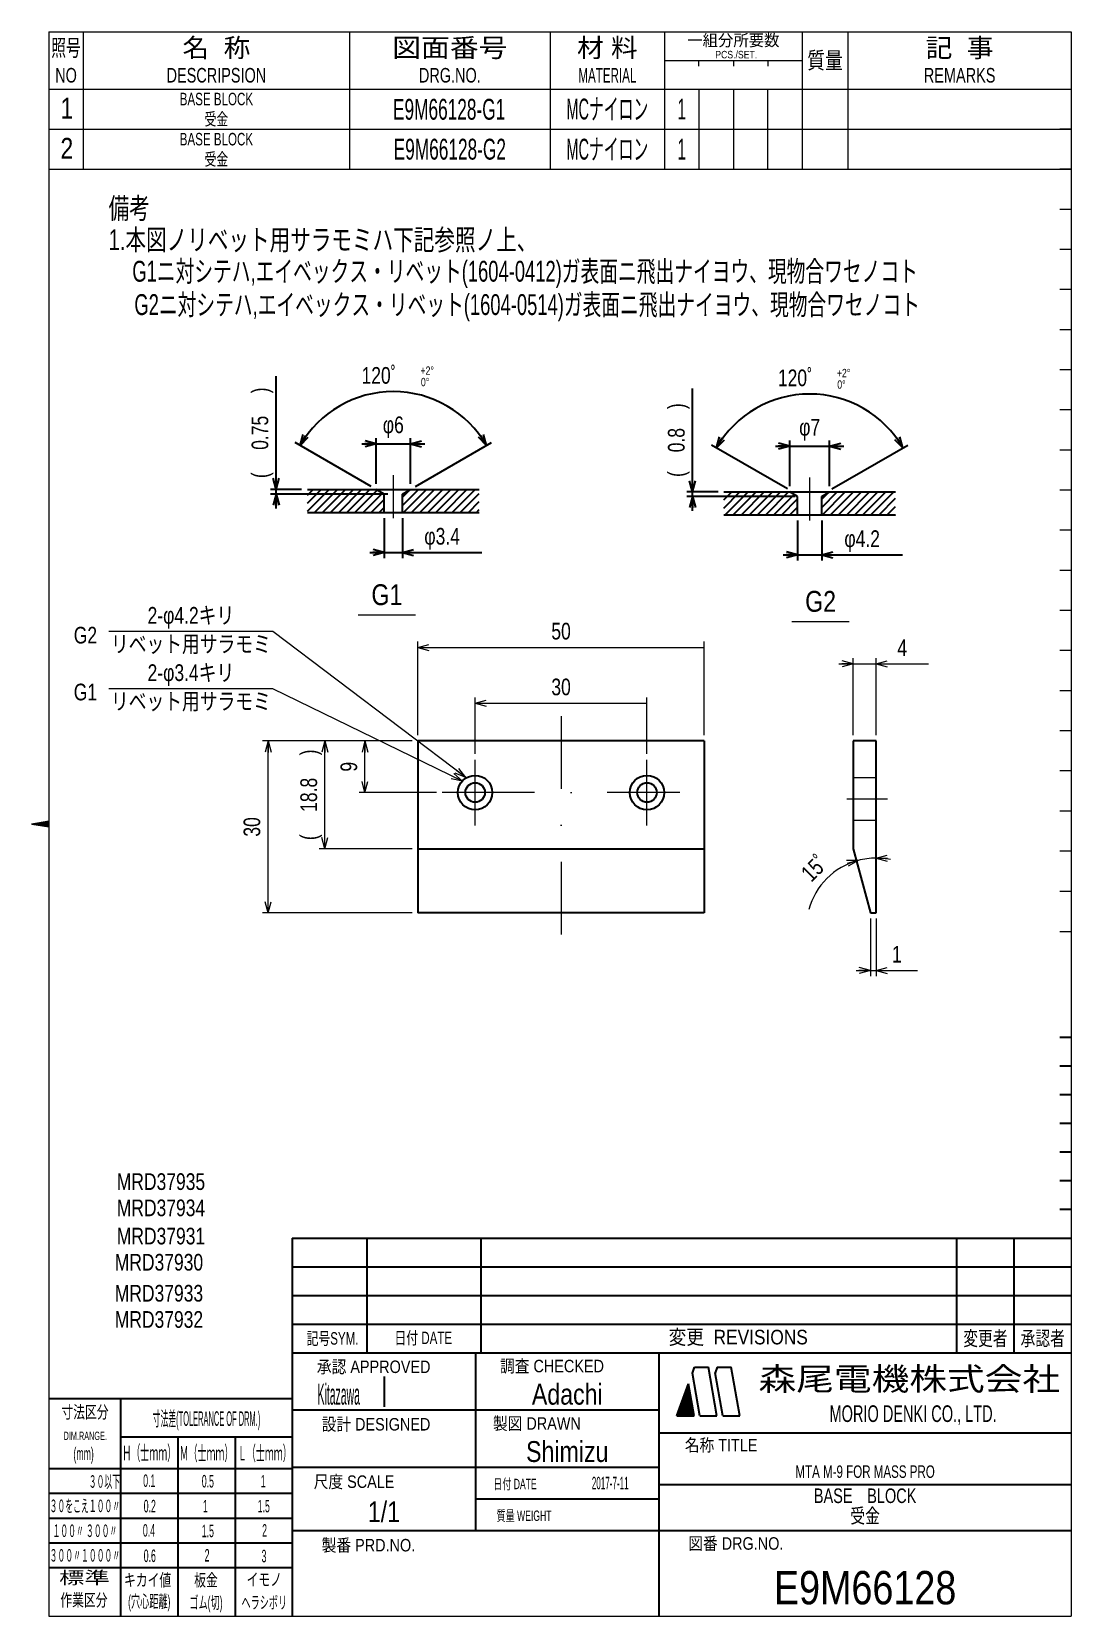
# Model space of a CAD drawing. Header units: millimetres. Extents: x 18 to 199, y 10 to 287.
import ezdxf
from ezdxf.enums import TextEntityAlignment as Align

# ---------------------------------------------------------------- set-up
doc = ezdxf.new("R2010")
doc.units = ezdxf.units.MM
doc.linetypes.add('DASHDOT', pattern=[25.3, 12.7, -6.3, 0, -6.3])
for name, color, linetype in [('Center', 7, 'Continuous'), ('Demension', 7, 'Continuous'), ('GR01_01', 7, 'Continuous'), ('図面枠D8M', 7, 'Continuous'), ('図面枠E9M', 7, 'Continuous'), ('表題、部品表', 7, 'Continuous'), ('表題、部品表_02', 7, 'Continuous'), ('表題、部品表_03', 7, 'Continuous')]:
    doc.layers.add(name, color=color, linetype=linetype)
doc.styles.add('HG丸ｺﾞｼｯｸM-PRO', font='')
doc.styles.get('HG丸ｺﾞｼｯｸM-PRO').set_extended_font_data('HG丸ｺﾞｼｯｸM-PRO')
pattern_1 = [(45, (0, 0), (-0.7071068, 0.7071068), [])]

# ---------------------------------------------------------------- blocks, each defined once
blk = doc.blocks.new('BLKF024')
at = {"layer": '図面枠E9M', "color": 4, "linetype": 'Continuous', "lineweight": 13}
for p, q in [((17.775844, 148.495693), (17.786182, 148.50603)), ((17.897062, 148.47549), (17.955887, 148.534315)), ((18.018281, 148.455287), (18.125593, 148.562599)), ((18.139499, 148.435083), (18.295299, 148.590883)), ((18.260717, 148.41488), (18.465004, 148.619167)), ((18.381936, 148.394677), (18.63471, 148.647452)), ((18.503154, 148.374474), (18.804416, 148.675736)), ((18.624372, 148.354271), (18.974121, 148.70402)), ((18.745591, 148.334068), (19.143827, 148.732304)), ((18.866809, 148.313865), (19.313532, 148.760589)), ((18.988027, 148.293662), (19.483238, 148.788873)), ((19.109245, 148.273459), (19.652944, 148.817157)), ((19.230464, 148.253256), (19.822649, 148.845442)), ((19.351682, 148.233053), (19.992355, 148.873726)), ((19.4729, 148.21285), (20.162061, 148.90201)), ((19.594119, 148.192647), (20.331766, 148.930294)), ((19.715337, 148.172444), (20.501472, 148.958579)), ((19.836555, 148.152241), (20.671177, 148.986863)), ((19.957774, 148.132038), (20.75, 148.924264)), ((20.078992, 148.111835), (20.75, 148.782843)), ((20.20021, 148.091632), (20.75, 148.641421)), ((20.321429, 148.071429), (20.75, 148.5)), ((20.442647, 148.051226), (20.75, 148.358579)), ((20.563865, 148.031022), (20.75, 148.217157)), ((20.685083, 148.010819), (20.75, 148.075736))]:
    blk.add_line(p, q, dxfattribs=at)
blk = doc.blocks.new('BLKF025')
at = {"layer": '図面枠E9M', "color": 3, "linetype": 'Continuous', "lineweight": 35}
for p, q in [((131.756831, 48.999879), (132.5833, 49.826349)), ((131.83776, 49.22223), (132.562102, 49.946572)), ((131.918689, 49.44458), (132.540903, 50.066794)), ((131.999617, 49.66693), (132.519705, 50.187017)), ((132.080546, 49.88928), (132.498506, 50.30724)), ((132.161475, 50.111631), (132.477307, 50.427463)), ((132.242404, 50.333981), (132.456109, 50.547686)), ((132.323333, 50.556331), (132.43491, 50.667909)), ((132.404262, 50.778681), (132.413712, 50.788131)), ((130.407871, 45.246757), (132.943675, 47.782561)), ((130.461969, 45.442276), (132.922477, 47.902784)), ((130.542898, 45.664626), (132.901278, 48.023006)), ((130.549292, 45.246757), (132.964874, 47.662338)), ((130.623827, 45.886976), (132.88008, 48.143229)), ((130.690714, 45.246757), (132.986072, 47.542115)), ((130.704756, 46.109327), (132.858881, 48.263452)), ((130.785684, 46.331677), (132.837682, 48.383675)), ((130.832135, 45.246757), (133.007271, 47.421892)), ((130.866613, 46.554027), (132.816484, 48.503898)), ((130.947542, 46.776377), (132.795285, 48.624121)), ((130.973556, 45.246757), (133.028469, 47.301669)), ((131.028471, 46.998727), (132.774087, 48.744343)), ((131.1094, 47.221078), (132.752888, 48.864566)), ((131.114978, 45.246757), (133.049668, 47.181447)), ((131.190329, 47.443428), (132.73169, 48.984789)), ((131.256399, 45.246757), (133.070866, 47.061224)), ((131.271258, 47.665778), (132.710491, 49.105012)), ((131.352186, 47.888128), (132.689293, 49.225235)), ((131.433115, 48.110479), (132.668094, 49.345457)), ((131.514044, 48.332829), (132.646896, 49.46568)), ((131.594973, 48.555179), (132.625697, 49.585903)), ((131.675902, 48.777529), (132.604499, 49.706126)), ((131.397821, 45.246757), (133.092065, 46.941001)), ((131.539242, 45.246757), (133.113263, 46.820778)), ((131.680663, 45.246757), (133.134462, 46.700555)), ((131.822085, 45.246757), (133.15566, 46.580332)), ((131.963506, 45.246757), (133.176859, 46.46011)), ((132.104927, 45.246757), (133.198057, 46.339887)), ((132.246349, 45.246757), (133.219256, 46.219664)), ((132.38777, 45.246757), (133.240455, 46.099441)), ((132.529191, 45.246757), (133.261653, 45.979218)), ((132.670613, 45.246757), (133.282852, 45.858995)), ((132.812034, 45.246757), (133.30405, 45.738773)), ((132.953455, 45.246757), (133.325249, 45.61855)), ((133.094877, 45.246757), (133.346447, 45.498327)), ((133.236298, 45.246757), (133.367646, 45.378104)), ((133.37772, 45.246757), (133.388844, 45.257881))]:
    blk.add_line(p, q, dxfattribs=at)
blk = doc.blocks.new('BLKF023')
at = {"layer": '図面枠E9M', "color": 2, "linetype": 'Continuous', "lineweight": 25}
for p, q in [((20.75, 286.75), (20.75, 10.25)), ((20.75, 286.75), (199.25, 286.75)), ((199.25, 286.75), (199.25, 10.25)), ((20.75, 10.25), (199.25, 10.25))]:
    blk.add_line(p, q, dxfattribs=at)
at = {"layer": '図面枠E9M', "color": 4, "linetype": 'Continuous', "lineweight": 13}
for p, q in [((199.25, 269.75), (197.25, 269.75)), ((199.25, 262.75), (197.25, 262.75)), ((199.25, 255.75), (197.25, 255.75)), ((199.25, 248.75), (197.25, 248.75)), ((199.25, 241.75), (197.25, 241.75)), ((199.25, 234.75), (197.25, 234.75)), ((199.25, 227.75), (197.25, 227.75)), ((199.25, 220.75), (197.25, 220.75)), ((199.25, 213.75), (197.25, 213.75)), ((199.25, 206.75), (197.25, 206.75)), ((199.25, 199.75), (197.25, 199.75)), ((199.25, 192.75), (197.25, 192.75)), ((199.25, 185.75), (197.25, 185.75)), ((199.25, 178.75), (197.25, 178.75)), ((199.25, 171.75), (197.25, 171.75)), ((199.25, 164.75), (197.25, 164.75)), ((199.25, 157.75), (197.25, 157.75)), ((199.25, 150.75), (197.25, 150.75)), ((20.75, 149), (17.75, 148.5)), ((17.75, 148.5), (20.75, 148)), ((199.25, 143.75), (197.25, 143.75)), ((199.25, 136.75), (197.25, 136.75)), ((197.25, 129.75), (199.25, 129.75))]:
    blk.add_line(p, q, dxfattribs=at)
at = {"layer": '図面枠E9M', "color": 3, "linetype": 'Continuous', "lineweight": 35}
for p, q in [((199.25, 111.25), (197.25, 111.25)), ((199.25, 106.25), (197.25, 106.25)), ((199.25, 101.25), (197.25, 101.25)), ((199.25, 96.25), (197.25, 96.25)), ((199.25, 91.25), (197.25, 91.25)), ((199.25, 86.25), (197.25, 86.25)), ((199.25, 81.25), (197.25, 81.25)), ((63.25, 76.25), (199.25, 76.25)), ((63.25, 76.25), (63.25, 10.25)), ((76.25, 76.25), (76.25, 56.25)), ((96.25, 56.25), (96.25, 76.25)), ((179.25, 56.25), (179.25, 76.25)), ((189.25, 56.25), (189.25, 76.25)), ((63.25, 71.25), (199.25, 71.25)), ((63.25, 66.25), (199.25, 66.25)), ((63.25, 61.25), (199.25, 61.25)), ((63.25, 56.25), (199.25, 56.25)), ((95.25, 56.25), (95.25, 25.25)), ((127.25, 56.25), (127.25, 10.25)), ((133.09, 52.65), (133.48, 53.75)), ((134.39, 45.25), (133.09, 52.65)), ((133.48, 53.75), (135.89, 53.75)), ((137.39, 45.25), (135.89, 53.75)), ((137.43, 53.75), (137.07, 52.76)), ((138.39, 45.25), (137.07, 52.76)), ((137.43, 53.75), (139.89, 53.75)), ((141.39, 45.25), (139.89, 53.75)), ((79.27, 52.11), (79.27, 46.8)), ((130.39, 45.25), (132.41, 50.8)), ((133.39, 45.25), (132.41, 50.8)), ((20.75, 48.25), (63.25, 48.25)), ((33.25, 48.25), (33.25, 10.25)), ((63.25, 46.25), (127.25, 46.25)), ((130.39, 45.25), (133.39, 45.25)), ((134.39, 45.25), (137.39, 45.25)), ((138.39, 45.25), (141.39, 45.25)), ((33.25, 41.55), (63.25, 41.55)), ((43.25, 41.55), (43.25, 10.25)), ((53.25, 41.55), (53.25, 10.25)), ((127.25, 42.25), (199.25, 42.25)), ((20.75, 36.05), (63.25, 36.05)), ((63.25, 36.25), (127.25, 36.25)), ((127.25, 33.25), (199.25, 33.25)), ((20.75, 31.73), (63.25, 31.73)), ((95.25, 30.75), (127.25, 30.75)), ((20.75, 27.4), (63.25, 27.4)), ((63.25, 25.25), (199.25, 25.25)), ((20.75, 23.08), (63.25, 23.08)), ((20.75, 18.75), (63.25, 18.75))]:
    blk.add_line(p, q, dxfattribs=at)
at = {"layer": '図面枠E9M', "color": 4, "linetype": 'Continuous', "lineweight": 13}
blk.add_blockref('BLKF024', (0, 0), dxfattribs=at)
at = {"layer": '図面枠E9M', "color": 3, "linetype": 'Continuous', "lineweight": 35}
blk.add_blockref('BLKF025', (0, 0), dxfattribs=at)
at = {"layer": '図面枠E9M', "color": 4, "linetype": 'Continuous', "lineweight": 13, "style": 'HG丸ｺﾞｼｯｸM-PRO'}
for s, height, width, p in [('記号SYM.', 2.182, 0.69227, (70.28, 58.74)), ('日付 DATE', 2.182, 0.692507, (86.12, 58.83)), ('変更  REVISIONS', 2.5455, 0.887352, (141.1, 58.97)), ('変更者', 2.545, 0.741121, (184.25, 58.75)), ('承認者', 2.545, 0.741121, (194.25, 58.75)), ('調査 CHECKED', 2.182, 0.863174, (108.59, 53.92)), ('承認 APPROVED', 2.1818, 0.863151, (77.46, 53.79)), ('寸法差(TOLERANCE OF DRM.)', 2.5455, 0.382528, (48.27, 44.75)), ('設計 DESIGNED', 2.1818, 0.862613, (77.86, 43.76)), ('製図 DRAWN', 2.182, 0.863099, (105.95, 43.9)), ('DIM.RANGE.', 1.455, 0.522543, (27.1, 41.74)), ('名称 TITLE', 2.182, 0.862489, (138.11, 40.12)), ('Ｈ（士ｍｍ）', 2.545, 0.439786, (38.28, 38.76)), ('Ｍ（士ｍｍ）', 2.545, 0.439786, (48.27, 38.71)), ('Ｌ（士ｍｍ）', 2.545, 0.439786, (58.45, 38.71)), ('３０以下', 2.182, 0.44793, (30.45, 33.77)), ('0.1', 2.182, 0.522424, (38.28, 33.92)), ('0.5', 2.182, 0.522424, (48.51, 33.82)), ('1', 2.18, 0.521199, (58.17, 33.82)), ('尺度 SCALE', 2.182, 0.862581, (74.03, 33.74)), ('日付 DATE', 1.818, 0.618255, (102.13, 33.34)), ('３０をこえ１００〃', 2.182, 0.44793, (27.04, 29.52)), ('0.2', 2.182, 0.522424, (38.37, 29.48)), ('1', 2.18, 0.521199, (48.08, 29.48)), ('1.5', 2.182, 0.522424, (58.27, 29.48)), ('質量 WEIGHT', 1.818, 0.618812, (103.71, 27.8)), ('１００〃 ３００〃', 2.182, 0.448161, (27.04, 25.18)), ('0.4', 2.182, 0.522424, (38.23, 25.24)), ('1.5', 2.182, 0.522424, (48.51, 25.15)), ('2', 2.18, 0.521199, (58.41, 25.24)), ('製番 PRD.NO.', 2.182, 0.863299, (76.54, 22.66)), ('図番 DRG.NO.', 2.182, 0.863083, (140.68, 22.96)), ('３００〃１０００〃', 2.182, 0.44793, (27.04, 20.89)), ('0.6', 2.182, 0.522424, (38.37, 20.81)), ('2', 2.18, 0.521199, (48.37, 20.9)), ('3', 2.18, 0.521199, (58.31, 20.76)), ('キカイ値', 2.182, 0.692256, (37.99, 16.58)), ('板金', 2.182, 0.692256, (48.18, 16.58)), ('イモノ', 2.182, 0.692256, (58.36, 16.67))]:
    blk.add_text(s, height=height, dxfattribs=dict(at, width=width)).set_placement(p, align=Align.MIDDLE_CENTER)
at = {"layer": '図面枠E9M', "color": 2, "linetype": 'Continuous', "lineweight": 25, "style": 'HG丸ｺﾞｼｯｸM-PRO', "width": 1.206081}
blk.add_text('森尾電機株式会社', height=4, dxfattribs=at).set_placement((170.97, 51.68), align=Align.MIDDLE_CENTER)
at = {"layer": '図面枠E9M', "color": 4, "linetype": 'Continuous', "lineweight": 13, "style": 'HG丸ｺﾞｼｯｸM-PRO'}
for s, width, p in [('寸法区分', 0.692256, (27.06, 44.15)), ('(mm)', 0.521312, (26.82, 36.89)), ('標準', 1.489301, (26.96, 15.25)), ('作業区分', 0.692256, (26.87, 11.35)), ('(穴心距離)', 0.521231, (38.28, 11.11)), ('ゴム(切)', 0.521232, (48.18, 10.92)), ('ヘラシボリ', 0.521228, (58.36, 10.92))]:
    blk.add_text(s, height=2.182, dxfattribs=dict(at, width=width)).set_placement(p, align=Align.BOTTOM_CENTER)
at = {"layer": '図面枠E9M', "color": 3, "linetype": 'Continuous', "lineweight": 35, "style": 'HG丸ｺﾞｼｯｸM-PRO', "width": 0.652197}
blk.add_text('MORIO DENKI CO., LTD.', height=2.9091, dxfattribs=at).set_placement((171.63, 45.61), align=Align.MIDDLE_CENTER)
blk = doc.blocks.new('FXTIP_ARROW_S')
at = {"color": 0, "linetype": 'Continuous', "lineweight": -2}
for q in [(-1, 0), (-0.97, 0.26), (-0.97, -0.26)]:
    blk.add_line((0, 0), q, dxfattribs=at)
blk = doc.blocks.new('FXTIP_ARROW_E')
at = {"color": 0, "linetype": 'Continuous', "lineweight": -2}
for q in [(-1, 0), (-0.97, 0.26), (-0.97, -0.26)]:
    blk.add_line((0, 0), q, dxfattribs=at)
blk = doc.blocks.new('BLKF026')
at = {"layer": 'GR01_01', "color": 4, "linetype": 'Continuous', "lineweight": 13}
for p, q in [((20.75, 286.75), (20.75, 276.75)), ((20.75, 286.75), (199.25, 286.75)), ((26.75, 286.75), (26.75, 276.75)), ((73.25, 286.75), (73.25, 276.75)), ((108.25, 286.75), (108.25, 276.75)), ((128.25, 286.75), (128.25, 276.75)), ((152.25, 286.75), (152.25, 276.75)), ((160.25, 286.75), (160.25, 276.75)), ((199.25, 286.75), (199.25, 276.75)), ((128.25, 281.75), (152.25, 281.75)), ((134.25, 280.75), (134.25, 281.75)), ((140.25, 281.75), (140.25, 280.75)), ((146.25, 281.75), (146.25, 280.75)), ((20.75, 276.75), (199.25, 276.75))]:
    blk.add_line(p, q, dxfattribs=at)
at = {"layer": 'GR01_01', "color": 3, "linetype": 'Continuous', "lineweight": 35, "style": 'HG丸ｺﾞｼｯｸM-PRO'}
for s, height, width, p in [('照号', 2.909, 0.651535, (23.75, 283.95)), ('名  称', 3.273, 1.042426, (50, 283.95)), ('図面番号', 3.273, 1.127518, (90.75, 283.95)), ('材 料', 3.273, 1.042439, (118.25, 283.95)), ('一組分所要数', 2.036, 0.966638, (140.25, 285.25)), ('記  事', 3.273, 1.042426, (179.75, 283.95)), ('PCS./SET.', 1.309, 0.862935, (140.75, 282.75)), ('質量', 2.909, 0.781842, (156.25, 281.75)), ('NO', 2.545, 0.740841, (23.75, 279.15)), ('DESCRIPSION', 2.5455, 0.74158, (50, 279.15)), ('DRG.NO.', 2.545, 0.741189, (90.75, 279.15)), ('MATERIAL', 2.545, 0.594756, (118.25, 279.15)), ('REMARKS', 2.545, 0.742803, (179.75, 279.15))]:
    blk.add_text(s, height=height, dxfattribs=dict(at, width=width)).set_placement(p, align=Align.MIDDLE_CENTER)
blk = doc.blocks.new('BLKF027')
at = {"layer": '表題、部品表_02', "color": 4, "linetype": 'Continuous', "lineweight": 13}
for p, q in [((20.75, 276.75), (20.75, 269.75)), ((20.75, 276.75), (199.25, 276.75)), ((26.75, 276.75), (26.75, 269.75)), ((73.25, 276.75), (73.25, 269.75)), ((108.25, 276.75), (108.25, 269.75)), ((128.25, 276.75), (128.25, 269.75)), ((134.25, 276.75), (134.25, 269.75)), ((140.25, 276.75), (140.25, 269.75)), ((146.25, 269.75), (146.25, 276.75)), ((152.25, 276.75), (152.25, 269.75)), ((160.25, 276.75), (160.25, 269.75)), ((199.25, 276.75), (199.25, 269.75)), ((20.75, 269.75), (199.25, 269.75))]:
    blk.add_line(p, q, dxfattribs=at)
blk = doc.blocks.new('BLKF029')
at = {"layer": '表題、部品表_02', "color": 4, "linetype": 'Continuous', "lineweight": 13}
for p, q in [((20.75, 269.75), (20.75, 262.75)), ((20.75, 269.75), (199.25, 269.75)), ((26.75, 269.75), (26.75, 262.75)), ((73.25, 269.75), (73.25, 262.75)), ((108.25, 269.75), (108.25, 262.75)), ((128.25, 269.75), (128.25, 262.75)), ((134.25, 269.75), (134.25, 262.75)), ((140.25, 269.75), (140.25, 262.75)), ((146.25, 262.75), (146.25, 269.75)), ((152.25, 269.75), (152.25, 262.75)), ((160.25, 269.75), (160.25, 262.75)), ((199.25, 269.75), (199.25, 262.75)), ((20.75, 262.75), (199.25, 262.75))]:
    blk.add_line(p, q, dxfattribs=at)

msp = doc.modelspace()

# ---------------------------------------------------------------- hatches: boundary and pattern name
at = {"layer": 'GR01_01', "linetype": 'Continuous', "lineweight": 35}
h = msp.add_hatch(dxfattribs=at)
h.set_pattern_fill('_USER', color=3, angle=45, style=0, pattern_type=0)
h.set_pattern_definition(pattern_1)
h.paths.add_polyline_path([(65.88, 206.88), (77.9, 206.88), (79.28, 206.08), (79.28, 202.88), (65.88, 202.88)], flags=0)
h.paths.add_polyline_path([(95.88, 206.88), (83.87, 206.88), (82.48, 206.08), (82.48, 202.88), (95.88, 202.88)], flags=0)
h = msp.add_hatch(dxfattribs=at)
h.set_pattern_fill('_USER', color=3, angle=45, style=0, pattern_type=0)
h.set_pattern_definition(pattern_1)
h.paths.add_polyline_path([(138.57, 206.46), (150.09, 206.46), (151.47, 205.66), (151.47, 202.46), (138.57, 202.46)], flags=0)
h.paths.add_polyline_path([(168.57, 206.46), (157.06, 206.46), (155.67, 205.66), (155.67, 202.46), (168.57, 202.46)], flags=0)

# ---------------------------------------------------------------- linework, layer by layer
at = {"layer": 'Center', "color": 2, "linetype": 'DASHDOT', "lineweight": 13}
for p, q in [((110.17, 167.31), (110.17, 128.44)), ((95.17, 148.25), (95.17, 159.72)), ((125.17, 148.25), (125.17, 159.72)), ((161.17, 156.63), (165.17, 156.63)), ((100.91, 153.99), (89.44, 153.99)), ((130.91, 153.99), (100.91, 153.99)), ((160.04, 152.89), (167.16, 152.89)), ((161.17, 149.16), (165.17, 149.16))]:
    msp.add_line(p, q, dxfattribs=at)
at = {"layer": 'Demension', "color": 7, "linetype": 'Continuous', "lineweight": 13}
for p, q in [((59.87, 182.08), (31.23, 182.08)), ((93.56, 156.59), (59.87, 182.08)), ((59.87, 172.08), (31.23, 172.08)), ((92.95, 156), (59.87, 172.08))]:
    msp.add_line(p, q, dxfattribs=at)
at = {"layer": 'Demension', "color": 2, "linetype": 'Continuous', "lineweight": 13}
for p, q in [((85.17, 163.99), (85.17, 180.32)), ((135.17, 163.99), (135.17, 180.32)), ((85.17, 179.32), (135.17, 179.32)), ((161.17, 163.99), (161.17, 177.43)), ((165.17, 163.99), (165.17, 177.43)), ((158.67, 176.43), (161.17, 176.43)), ((161.17, 176.43), (165.17, 176.43)), ((165.17, 176.43), (174.29, 176.43)), ((95.17, 160.72), (95.17, 170.59)), ((95.17, 169.59), (125.17, 169.59)), ((125.17, 160.72), (125.17, 170.59)), ((84.17, 162.99), (58.02, 162.99)), ((59.02, 132.99), (59.02, 162.99)), ((84.17, 162.99), (67.94, 162.99)), ((68.94, 144.18), (68.94, 162.99)), ((84.17, 162.99), (74.94, 162.99)), ((75.94, 153.99), (75.94, 162.99)), ((88.44, 153.99), (74.94, 153.99)), ((84.17, 144.18), (67.94, 144.18)), ((84.17, 132.99), (58.02, 132.99)), ((164.17, 131.99), (164.17, 121.95)), ((165.17, 131.99), (165.17, 121.95)), ((161.67, 122.95), (164.17, 122.95)), ((164.17, 122.95), (165.17, 122.95)), ((165.17, 122.95), (172.4, 122.95))]:
    msp.add_line(p, q, dxfattribs=at)
for start, end in [(105, 164.7227), (90, 105), (78.161, 90)]:
    msp.add_arc((165.17, 130.35), 12.19, start, end, dxfattribs=at)
at = {"layer": 'GR01_01', "color": 3, "linetype": 'Continuous', "lineweight": 35}
for p, q in [((60.42, 206.88), (60.42, 226.64)), ((133.11, 206.46), (133.11, 224.51)), ((77.9, 207.88), (77.9, 215.83)), ((83.87, 207.88), (83.87, 215.83)), ((77.03, 207.38), (63.75, 215.05)), ((75.4, 214.83), (77.9, 214.83)), ((77.9, 214.83), (83.87, 214.83)), ((83.87, 214.83), (86.37, 214.83)), ((84.73, 207.38), (98.02, 215.05)), ((149.72, 206.96), (136.44, 214.63)), ((147.59, 214.41), (150.09, 214.41)), ((150.09, 207.46), (150.09, 215.41)), ((150.09, 214.41), (157.06, 214.41)), ((157.06, 207.46), (157.06, 215.41)), ((157.06, 214.41), (159.56, 214.41)), ((157.42, 206.96), (170.71, 214.63)), ((64.88, 206.88), (59.42, 206.88)), ((79.93, 206.08), (59.42, 206.08)), ((60.42, 206.08), (60.42, 206.88)), ((60.42, 203.58), (60.42, 206.08)), ((65.88, 206.88), (95.88, 206.88)), ((79.28, 206.08), (77.9, 206.88)), ((79.28, 202.88), (79.28, 206.08)), ((82.48, 206.08), (83.87, 206.88)), ((82.48, 202.88), (82.48, 206.08)), ((137.57, 206.46), (132.11, 206.46)), ((151.02, 205.66), (132.11, 205.66)), ((133.11, 205.66), (133.11, 206.46)), ((133.11, 203.16), (133.11, 205.66)), ((138.57, 206.46), (168.57, 206.46)), ((151.47, 205.66), (150.09, 206.46)), ((151.47, 202.46), (151.47, 205.66)), ((155.67, 205.66), (157.06, 206.46)), ((155.67, 202.46), (155.67, 205.66)), ((65.88, 202.88), (95.88, 202.88)), ((79.28, 201.88), (79.28, 194.88)), ((82.48, 201.88), (82.48, 194.88)), ((138.57, 202.46), (168.57, 202.46)), ((151.47, 201.46), (151.47, 194.46)), ((155.67, 201.46), (155.67, 194.46)), ((76.78, 195.88), (79.28, 195.88)), ((79.28, 195.88), (82.48, 195.88)), ((82.48, 195.88), (96.32, 195.88)), ((148.97, 195.46), (151.47, 195.46)), ((151.47, 195.46), (155.67, 195.46)), ((155.67, 195.46), (169.8, 195.46)), ((85.17, 162.99), (85.17, 132.99)), ((135.17, 162.99), (85.17, 162.99)), ((135.17, 162.99), (135.17, 132.99)), ((135.17, 162.99), (135.17, 133.99)), ((165.17, 162.99), (161.17, 162.99)), ((161.17, 162.99), (161.17, 144.18)), ((165.17, 132.99), (165.17, 162.99)), ((85.17, 144.18), (135.17, 144.18)), ((161.17, 144.18), (164.17, 132.99)), ((135.17, 132.99), (85.17, 132.99)), ((164.17, 132.99), (165.17, 132.99))]:
    msp.add_line(p, q, dxfattribs=at)
at = {"layer": 'GR01_01', "color": 4, "linetype": 'DASHDOT', "lineweight": 13}
for p, q in [((80.88, 209.38), (80.88, 201.88)), ((153.57, 208.96), (153.57, 201.46))]:
    msp.add_line(p, q, dxfattribs=at)
at = {"layer": 'GR01_01', "color": 2, "linetype": 'Continuous', "lineweight": 13}
for p, q in [((74.76, 185.01), (84.76, 185.01)), ((150.48, 183.85), (160.48, 183.85))]:
    msp.add_line(p, q, dxfattribs=at)
at = {"layer": 'GR01_01', "color": 3, "linetype": 'Continuous', "lineweight": 35}
for centre, radius in [((95.17, 153.99), 3), ((95.17, 153.99), 1.7), ((125.17, 153.99), 3), ((125.17, 153.99), 1.7)]:
    msp.add_circle(centre, radius, dxfattribs=at)
for centre in [(80.88, 205.16), (153.57, 204.74)]:
    msp.add_arc(centre, 18.79, 30, 150, dxfattribs=at)

# ---------------------------------------------------------------- block references
at = {"layer": 'Demension', "color": 2, "linetype": 'Continuous', "lineweight": 13, "xscale": 2, "yscale": 2}
for name, p, rotation in [('FXTIP_ARROW_S', (85.17, 179.32), 180), ('FXTIP_ARROW_E', (161.17, 176.43), 360), ('FXTIP_ARROW_S', (165.17, 176.43), 180), ('FXTIP_ARROW_S', (95.17, 169.59), 180), ('FXTIP_ARROW_E', (59.02, 162.99), 90), ('FXTIP_ARROW_E', (68.94, 162.99), 90), ('FXTIP_ARROW_E', (75.94, 162.99), 90), ('FXTIP_ARROW_S', (75.94, 153.99), 270), ('FXTIP_ARROW_S', (68.94, 144.18), 270), ('FXTIP_ARROW_E', (162.02, 142.12), 14.99999999999968), ('FXTIP_ARROW_S', (165.17, 142.53), 180), ('FXTIP_ARROW_S', (59.02, 132.99), 270), ('FXTIP_ARROW_E', (164.17, 122.95), 360), ('FXTIP_ARROW_S', (165.17, 122.95), 180)]:
    msp.add_blockref(name, p, dxfattribs=dict(at, rotation=rotation))
at = {"layer": 'Demension', "color": 7, "linetype": 'Continuous', "lineweight": 13, "xscale": 2, "yscale": 2}
for p, rotation in [((93.56, 156.59), 322.8832653677114), ((92.95, 156), 334.0701853258212)]:
    msp.add_blockref('FXTIP_ARROW_S', p, dxfattribs=dict(at, rotation=rotation))
at = {"layer": 'GR01_01', "color": 4, "linetype": 'Continuous', "lineweight": 13}
msp.add_blockref('BLKF026', (0, 0), dxfattribs=at)
at = {"layer": 'GR01_01', "color": 3, "linetype": 'Continuous', "lineweight": 35, "xscale": 2, "yscale": 2}
for name, p, rotation in [('FXTIP_ARROW_S', (64.61, 214.55), 239.9999999999996), ('FXTIP_ARROW_E', (97.15, 214.55), 300.0000000000052), ('FXTIP_ARROW_S', (137.3, 214.13), 239.9999999999996), ('FXTIP_ARROW_E', (169.84, 214.13), 300.0000000000052), ('FXTIP_ARROW_E', (77.9, 214.83), 360), ('FXTIP_ARROW_S', (83.87, 214.83), 180), ('FXTIP_ARROW_E', (150.09, 214.41), 360), ('FXTIP_ARROW_S', (157.06, 214.41), 180), ('FXTIP_ARROW_S', (60.42, 206.88), 270), ('FXTIP_ARROW_S', (133.11, 206.46), 270), ('FXTIP_ARROW_E', (60.42, 206.08), 90), ('FXTIP_ARROW_E', (133.11, 205.66), 90), ('FXTIP_ARROW_E', (79.28, 195.88), 360), ('FXTIP_ARROW_S', (82.48, 195.88), 180), ('FXTIP_ARROW_E', (151.47, 195.46), 360), ('FXTIP_ARROW_S', (155.67, 195.46), 180)]:
    msp.add_blockref(name, p, dxfattribs=dict(at, rotation=rotation))
at = {"layer": '図面枠E9M', "color": 4, "linetype": 'Continuous', "lineweight": 13}
msp.add_blockref('BLKF023', (0, 0), dxfattribs=at)
at = {"layer": '表題、部品表_02', "color": 4, "linetype": 'Continuous', "lineweight": 13}
for name in ['BLKF027', 'BLKF029']:
    msp.add_blockref(name, (0, 0), dxfattribs=at)

# ---------------------------------------------------------------- texts
at = {"layer": 'Demension', "color": 7, "linetype": 'Continuous', "lineweight": 13, "style": 'HG丸ｺﾞｼｯｸM-PRO'}
for s, width, p in [('2-φ4.2キリ', 0.782984, (45.55, 182.58)), ('リベット用サラモミ', 0.781842, (45.55, 177.58)), ('2-φ3.4キリ', 0.782984, (45.55, 172.58)), ('リベット用サラモミ', 0.781842, (45.55, 167.58))]:
    msp.add_text(s, height=2.909, dxfattribs=dict(at, width=width)).set_placement(p, align=Align.BOTTOM_CENTER)
at = {"layer": 'Demension', "color": 2, "linetype": 'Continuous', "lineweight": 13, "style": 'HG丸ｺﾞｼｯｸM-PRO'}
for s, height, rotation, width, p in [('50', 2.909, 0, 0.784542, (110.17, 179.82)), ('30', 2.909, 0, 0.784542, (110.17, 170.09)), (')', 2.91, 90, 0.781868, (68.44, 160.99)), ('9', 2.91, 90, 0.784542, (75.44, 158.49)), ('18.8', 2.909, 90, 0.784749, (68.44, 153.59)), ('30', 2.909, 90, 0.784542, (58.52, 147.99)), ('(', 2.91, 90, 0.781868, (68.44, 146.19)), ('15ﾟ', 2.909, 44.8614, 0.783712, (156.23, 139.34))]:
    msp.add_text(s, height=height, rotation=rotation, dxfattribs=dict(at, width=width)).set_placement(p, align=Align.BOTTOM_CENTER)
at = {"layer": 'Demension', "color": 2, "linetype": 'Continuous', "lineweight": 13, "style": 'HG丸ｺﾞｼｯｸM-PRO', "width": 0.784542}
for s, p in [('4', (169.73, 176.93)), ('1', (168.79, 123.45))]:
    msp.add_text(s, height=2.91, dxfattribs=at).set_placement(p, align=Align.BOTTOM_CENTER)
at = {"layer": 'GR01_01', "color": 3, "linetype": 'Continuous', "lineweight": 35, "style": 'HG丸ｺﾞｼｯｸM-PRO'}
for s, height, width, p in [('1', 3.64, 0.576062, (131.25, 273.25)), ('1', 3.64, 0.576062, (131.25, 266.25)), ('G1', 3.636, 0.830501, (79.76, 188.51)), ('G2', 3.636, 0.830501, (155.48, 187.35)), ('G2', 2.909, 0.783931, (27.13, 181.45)), ('G1', 2.909, 0.783931, (27.13, 171.53))]:
    msp.add_text(s, height=height, dxfattribs=dict(at, width=width)).set_placement(p, align=Align.MIDDLE_CENTER)
for s, height, width, p in [('備考', 3.636, 0.724833, (31.18, 255.95)), ('1.本図ノリベット用サラモミハ下記参照ノ上、', 3.6364, 0.724841, (31.18, 250.45)), ('G1ニ対シテハ,エイベックス・リベット(1604-0412)ガ表面ニ飛出ナイヨウ、現物合ワセノコト', 3.6364, 0.659501, (35.32, 244.95)), ('G2ニ対シテハ,エイベックス・リベット(1604-0514)ガ表面ニ飛出ナイヨウ、現物合ワセノコト', 3.6364, 0.659501, (35.68, 239.13))]:
    msp.add_text(s, height=height, dxfattribs=dict(at, width=width)).set_placement(p, align=Align.MIDDLE_LEFT)
for s, height, rotation, width, p in [('120ﾟ', 2.909, 0, 0.783938, (78.66, 224.45)), ('+2°', 1.455, 0, 0.782604, (86.8, 226.45)), ('120ﾟ', 2.909, 0, 0.783938, (151.35, 224.02)), ('+2°', 1.455, 0, 0.782604, (159.49, 226.02)), (')', 2.91, 90, 0.781868, (59.92, 224.16)), ('0°', 1.455, 0, 0.782992, (86.43, 224.45)), ('0°', 1.455, 0, 0.782992, (159.12, 224.02)), (')', 2.91, 90, 0.781868, (132.61, 221.4)), ('0.75', 2.909, 90, 0.784749, (59.92, 216.76)), ('φ6', 2.909, 0, 0.782992, (80.88, 215.83)), ('φ7', 2.909, 0, 0.782992, (153.57, 215.41)), ('0.8', 2.909, 90, 0.784839, (132.61, 215.48)), ('(', 2.91, 90, 0.781868, (59.92, 209.36)), ('(', 2.91, 90, 0.781868, (132.61, 209.56))]:
    msp.add_text(s, height=height, rotation=rotation, dxfattribs=dict(at, width=width)).set_placement(p, align=Align.BOTTOM_CENTER)
at = {"layer": 'GR01_01', "color": 3, "linetype": 'Continuous', "lineweight": 35, "style": 'HG丸ｺﾞｼｯｸM-PRO', "width": 0.783726}
for s, p in [('φ3.4', (89.4, 196.38)), ('φ4.2', (162.73, 195.96))]:
    msp.add_text(s, height=2.909, dxfattribs=at).set_placement(p, align=Align.BOTTOM_CENTER)
at = {"layer": '図面枠D8M', "color": 3, "linetype": 'Continuous', "lineweight": 35, "style": 'HG丸ｺﾞｼｯｸM-PRO', "width": 0.37455}
msp.add_text('Kitazawa', height=3.636, dxfattribs=at).set_placement((71.36, 49), align=Align.MIDDLE_CENTER)
at = {"layer": '図面枠E9M', "color": 3, "linetype": 'Continuous', "lineweight": 35, "style": 'HG丸ｺﾞｼｯｸM-PRO'}
for s, height, width, p in [('Adachi', 3.636, 0.830887, (111.25, 49)), ('Shimizu', 3.636, 0.831897, (111.25, 39)), ('MTA M-9 FOR MASS PRO', 2.1818, 0.69187, (163.25, 35.5)), ('2017-7-11', 2.182, 0.482367, (118.75, 33.5)), ('1/1', 3.636, 0.828847, (79.25, 28.5)), ('E9M66128', 5.818, 0.845879, (163.25, 15.25))]:
    msp.add_text(s, height=height, dxfattribs=dict(at, width=width)).set_placement(p, align=Align.MIDDLE_CENTER)
for s, width, p in [('BASE\u3000BLOCK', 0.742439, (163.25, 29.25)), ('受金', 0.741121, (163.25, 25.75))]:
    msp.add_text(s, height=2.545, dxfattribs=dict(at, width=width)).set_placement(p, align=Align.BOTTOM_CENTER)
at = {"layer": '表題、部品表', "color": 3, "linetype": 'Continuous', "lineweight": 13, "style": 'HG丸ｺﾞｼｯｸM-PRO', "width": 0.783793}
for s, p in [('MRD37935', (40.32, 86.1)), ('MRD37934', (40.32, 81.52)), ('MRD37931', (40.32, 76.6)), ('MRD37930', (39.97, 72.03)), ('MRD37933', (39.97, 66.62)), ('MRD37932', (39.97, 62.05))]:
    msp.add_text(s, height=2.909, dxfattribs=at).set_placement(p, align=Align.MIDDLE_CENTER)
at = {"layer": '表題、部品表_03', "color": 3, "linetype": 'Continuous', "lineweight": 35, "style": 'HG丸ｺﾞｼｯｸM-PRO'}
for s, height, width, p in [('1', 3.64, 0.828432, (23.89, 273.4)), ('BASE BLOCK', 2.182, 0.69275, (50, 275)), ('受金', 2.182, 0.692256, (50, 271.5)), ('2', 3.64, 0.828432, (23.89, 266.4)), ('BASE BLOCK', 2.182, 0.69275, (50, 268)), ('受金', 2.182, 0.692256, (50, 264.5))]:
    msp.add_text(s, height=height, dxfattribs=dict(at, width=width)).set_placement(p, align=Align.MIDDLE_CENTER)
at = {"layer": '表題、部品表_03', "color": 3, "linetype": 'Continuous', "lineweight": 13, "style": 'HG丸ｺﾞｼｯｸM-PRO'}
for s, height, width, p in [('E9M66128-G1', 3.6364, 0.619453, (90.63, 273.21)), ('MCナイロン', 3.636, 0.521257, (118.25, 273.25)), ('MCナイロン', 3.636, 0.521257, (118.25, 266.25)), ('E9M66128-G2', 3.6364, 0.619453, (90.75, 266.25))]:
    msp.add_text(s, height=height, dxfattribs=dict(at, width=width)).set_placement(p, align=Align.MIDDLE_CENTER)

doc.saveas('drawing.dxf')
